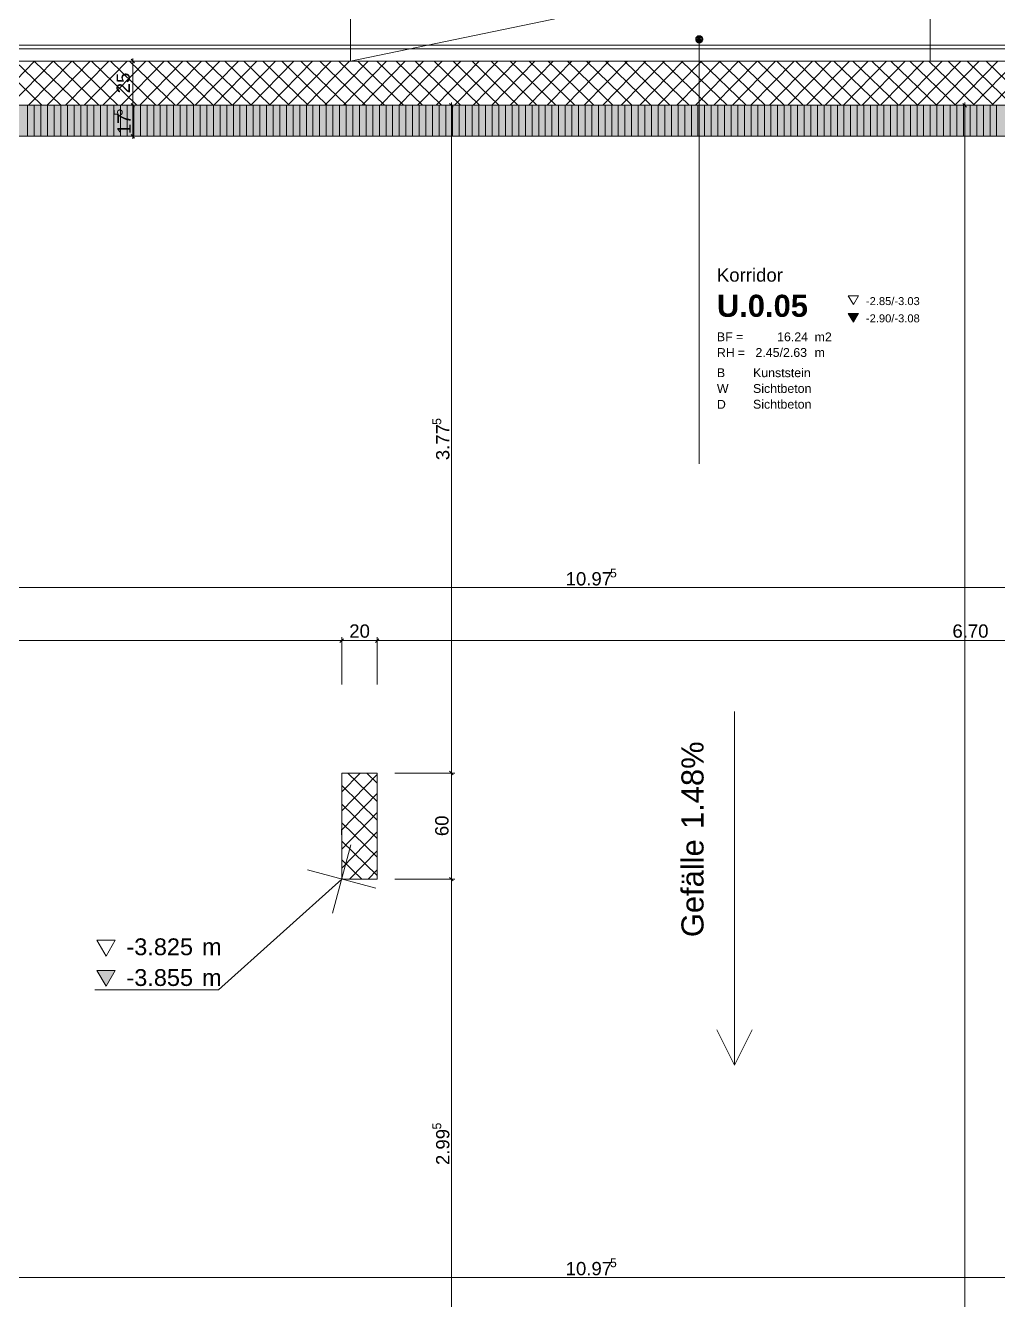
# Model space of a CAD drawing. Extents: x 0 to 1189, y 0 to 841.
# Drawn here: x 446.1 to 556, y 463.4 to 607.6 of the extents above; entities that cross this region are included whole.
import ezdxf
from ezdxf.lldxf.tags import DXFTag

# ---------------------------------------------------------------- set-up
doc = ezdxf.new("R2010")
doc.units = 0
doc.layers.get('0').update_dxf_attribs({"lineweight": 35})
for name, color, linetype, lineweight in [('211.5 Stahlbeton Kontur', 7, 'Continuous', 25), ('211.5 Stahlbeton Schraffur', 7, 'Continuous', 25), ('225.2 Dämmung Innen', 7, 'Continuous', 25), ('Bemassung', 7, 'Continuous', 25), ('Hilfskörper', 7, 'Continuous', 25), ('Höhenkoten', 7, 'Continuous', 25), ('Raumstempel', 7, 'Continuous', 25)]:
    doc.layers.add(name, color=color, linetype=linetype, lineweight=lineweight)
doc.styles.get("Standard").update_dxf_attribs({"font": 'arial.ttf'})
tags = doc.linetypes.add('Wipeout_Contour', pattern=[1, 0, -1]).pattern_tags.tags
tags[6:7] = [DXFTag(74, 4), DXFTag(75, 0), DXFTag(340, '0'), DXFTag(46, 1.0), DXFTag(50, 0.0), DXFTag(44, 0.0), DXFTag(45, 0.0)]
tags[4:5] = [DXFTag(74, 4), DXFTag(75, 0), DXFTag(340, '0'), DXFTag(46, 1.0), DXFTag(50, 0.0), DXFTag(44, 0.0), DXFTag(45, 0.0)]

# ---------------------------------------------------------------- blocks, each defined once
blk = doc.blocks.new('Referenz-A0SO6TOG06', base_point=(4.4, 96.7))
at = {"layer": '211.5 Stahlbeton Kontur', "color": 0, "lineweight": 18}
for p, q in [((400.34, 603.53), (619.84, 603.53)), ((619.84, 598.53), (400.34, 598.53)), ((485.84, 523.03), (481.84, 523.03)), ((481.84, 523.03), (481.84, 511.03)), ((485.84, 511.03), (485.84, 523.03)), ((481.84, 511.03), (485.84, 511.03))]:
    blk.add_line(p, q, dxfattribs=at)
at = {"layer": '211.5 Stahlbeton Schraffur', "color": 0, "lineweight": 13}
for p, q in [((442.27, 598.53), (447.14, 603.53)), ((447.94, 598.53), (442.8, 603.53)), ((444.37, 598.53), (449.24, 603.53)), ((450.09, 598.53), (444.95, 603.53)), ((446.46, 598.53), (451.33, 603.53)), ((452.24, 598.53), (447.1, 603.53)), ((448.55, 598.53), (453.42, 603.53)), ((454.39, 598.53), (449.25, 603.53)), ((450.64, 598.53), (455.52, 603.53)), ((456.55, 598.53), (451.4, 603.53)), ((452.74, 598.53), (457.61, 603.53)), ((458.7, 598.53), (453.55, 603.53)), ((454.83, 598.53), (459.7, 603.53)), ((460.85, 598.53), (455.7, 603.53)), ((456.92, 598.53), (461.79, 603.53)), ((463, 598.53), (457.85, 603.53)), ((459.02, 598.53), (463.89, 603.53)), ((465.15, 598.53), (460, 603.53)), ((461.11, 598.53), (465.98, 603.53)), ((467.3, 598.53), (462.15, 603.53)), ((463.2, 598.53), (468.07, 603.53)), ((469.45, 598.53), (464.31, 603.53)), ((465.29, 598.53), (470.17, 603.53)), ((471.6, 598.53), (466.46, 603.53)), ((467.39, 598.53), (472.26, 603.53)), ((473.75, 598.53), (468.61, 603.53)), ((469.48, 598.53), (474.35, 603.53)), ((475.9, 598.53), (470.76, 603.53)), ((471.57, 598.53), (476.44, 603.53)), ((478.06, 598.53), (472.91, 603.53)), ((473.67, 598.53), (478.54, 603.53)), ((480.21, 598.53), (475.06, 603.53)), ((475.76, 598.53), (480.63, 603.53)), ((482.36, 598.53), (477.21, 603.53)), ((477.85, 598.53), (482.72, 603.53)), ((484.51, 598.53), (479.36, 603.53)), ((479.94, 598.53), (484.82, 603.53)), ((486.66, 598.53), (481.51, 603.53)), ((482.04, 598.53), (486.91, 603.53)), ((488.81, 598.53), (483.66, 603.53)), ((484.13, 598.53), (489, 603.53)), ((490.96, 598.53), (485.82, 603.53)), ((486.22, 598.53), (491.09, 603.53)), ((493.11, 598.53), (487.97, 603.53)), ((488.32, 598.53), (493.19, 603.53)), ((495.26, 598.53), (490.12, 603.53)), ((490.41, 598.53), (495.28, 603.53)), ((497.41, 598.53), (492.27, 603.53)), ((492.5, 598.53), (497.37, 603.53)), ((499.57, 598.53), (494.42, 603.53)), ((494.59, 598.53), (499.47, 603.53)), ((501.72, 598.53), (496.57, 603.53)), ((496.69, 598.53), (501.56, 603.53)), ((503.87, 598.53), (498.72, 603.53)), ((498.78, 598.53), (503.65, 603.53)), ((500.87, 598.53), (505.74, 603.53)), ((506.02, 598.53), (500.87, 603.53)), ((502.97, 598.53), (507.84, 603.53)), ((508.17, 598.53), (503.02, 603.53)), ((505.06, 598.53), (509.93, 603.53)), ((510.32, 598.53), (505.17, 603.53)), ((507.15, 598.53), (512.02, 603.53)), ((512.47, 598.53), (507.33, 603.53)), ((509.24, 598.53), (514.11, 603.53)), ((514.62, 598.53), (509.48, 603.53)), ((511.34, 598.53), (516.21, 603.53)), ((516.77, 598.53), (511.63, 603.53)), ((513.43, 598.53), (518.3, 603.53)), ((518.92, 598.53), (513.78, 603.53)), ((515.52, 598.53), (520.39, 603.53)), ((521.08, 598.53), (515.93, 603.53)), ((517.61, 598.53), (522.49, 603.53)), ((523.23, 598.53), (518.08, 603.53)), ((519.71, 598.53), (524.58, 603.53)), ((525.38, 598.53), (520.23, 603.53)), ((521.8, 598.53), (526.67, 603.53)), ((527.53, 598.53), (522.38, 603.53)), ((523.89, 598.53), (528.76, 603.53)), ((529.68, 598.53), (524.53, 603.53)), ((525.99, 598.53), (530.86, 603.53)), ((531.83, 598.53), (526.68, 603.53)), ((528.08, 598.53), (532.95, 603.53)), ((533.98, 598.53), (528.84, 603.53)), ((530.17, 598.53), (535.04, 603.53)), ((536.13, 598.53), (530.99, 603.53)), ((532.26, 598.53), (537.14, 603.53)), ((538.28, 598.53), (533.14, 603.53)), ((534.36, 598.53), (539.23, 603.53)), ((540.43, 598.53), (535.29, 603.53)), ((536.45, 598.53), (541.32, 603.53)), ((542.59, 598.53), (537.44, 603.53)), ((538.54, 598.53), (543.41, 603.53)), ((544.74, 598.53), (539.59, 603.53)), ((540.64, 598.53), (545.51, 603.53)), ((546.89, 598.53), (541.74, 603.53)), ((542.73, 598.53), (547.6, 603.53)), ((549.04, 598.53), (543.89, 603.53)), ((544.82, 598.53), (549.69, 603.53)), ((551.19, 598.53), (546.04, 603.53)), ((546.91, 598.53), (551.79, 603.53)), ((553.34, 598.53), (548.19, 603.53)), ((549.01, 598.53), (553.88, 603.53)), ((555.49, 598.53), (550.35, 603.53)), ((551.1, 598.53), (555.97, 603.53)), ((557.64, 598.53), (552.5, 603.53)), ((553.19, 598.53), (558.06, 603.53)), ((559.79, 598.53), (554.65, 603.53)), ((555.29, 598.53), (560.16, 603.53)), ((481.84, 520.89), (483.92, 523.03)), ((481.84, 518.74), (485.84, 522.85)), ((485.84, 519.8), (482.52, 523.03)), ((485.84, 521.89), (484.67, 523.03)), ((485.84, 517.71), (481.84, 521.6)), ((481.84, 516.59), (485.84, 520.7)), ((485.84, 515.61), (481.84, 519.5)), ((481.84, 514.43), (485.84, 518.55)), ((485.84, 513.52), (481.84, 517.41)), ((481.84, 512.28), (485.84, 516.39)), ((485.84, 511.43), (481.84, 515.32)), ((482.71, 511.03), (485.84, 514.24)), ((484.09, 511.03), (481.84, 513.23)), ((484.81, 511.03), (485.84, 512.09)), ((481.94, 511.03), (481.84, 511.13))]:
    blk.add_line(p, q, dxfattribs=at)
at = {"layer": '225.2 Dämmung Innen', "color": 0, "linetype": 'Wipeout_Contour', "lineweight": 0, "ltscale": 35.220356}
for p, q in [((619.84, 598.53), (400.34, 598.53)), ((403.84, 595.03), (619.84, 595.03))]:
    blk.add_line(p, q, dxfattribs=at)
at = {"layer": '225.2 Dämmung Innen', "color": 0, "lineweight": 13}
for p, q in [((400.34, 598.53), (619.84, 598.53)), ((446.34, 595.03), (446.34, 598.53)), ((447.09, 595.03), (447.09, 598.53)), ((447.84, 595.03), (447.84, 598.53)), ((448.59, 595.03), (448.59, 598.53)), ((449.34, 595.03), (449.34, 598.53)), ((450.09, 595.03), (450.09, 598.53)), ((450.84, 595.03), (450.84, 598.53)), ((451.59, 595.03), (451.59, 598.53)), ((452.34, 595.03), (452.34, 598.53)), ((453.09, 595.03), (453.09, 598.53)), ((453.84, 595.03), (453.84, 598.53)), ((454.59, 595.03), (454.59, 598.53)), ((455.34, 595.03), (455.34, 598.53)), ((456.09, 595.03), (456.09, 598.53)), ((456.84, 595.03), (456.84, 598.53)), ((457.59, 595.03), (457.59, 598.53)), ((458.34, 595.03), (458.34, 598.53)), ((459.09, 595.03), (459.09, 598.53)), ((459.84, 595.03), (459.84, 598.53)), ((460.59, 595.03), (460.59, 598.53)), ((461.34, 595.03), (461.34, 598.53)), ((462.09, 595.03), (462.09, 598.53)), ((462.84, 595.03), (462.84, 598.53)), ((463.59, 595.03), (463.59, 598.53)), ((464.34, 595.03), (464.34, 598.53)), ((465.09, 595.03), (465.09, 598.53)), ((465.84, 595.03), (465.84, 598.53)), ((466.59, 595.03), (466.59, 598.53)), ((467.34, 595.03), (467.34, 598.53)), ((468.09, 595.03), (468.09, 598.53)), ((468.84, 595.03), (468.84, 598.53)), ((469.59, 595.03), (469.59, 598.53)), ((470.34, 595.03), (470.34, 598.53)), ((471.09, 595.03), (471.09, 598.53)), ((471.84, 595.03), (471.84, 598.53)), ((472.59, 595.03), (472.59, 598.53)), ((473.34, 595.03), (473.34, 598.53)), ((474.09, 595.03), (474.09, 598.53)), ((474.84, 595.03), (474.84, 598.53)), ((475.59, 595.03), (475.59, 598.53)), ((476.34, 595.03), (476.34, 598.53)), ((477.09, 595.03), (477.09, 598.53)), ((477.84, 595.03), (477.84, 598.53)), ((478.59, 595.03), (478.59, 598.53)), ((479.34, 595.03), (479.34, 598.53)), ((480.09, 595.03), (480.09, 598.53)), ((480.84, 595.03), (480.84, 598.53)), ((481.59, 595.03), (481.59, 598.53)), ((482.34, 595.03), (482.34, 598.53)), ((483.09, 595.03), (483.09, 598.53)), ((483.84, 595.03), (483.84, 598.53)), ((484.59, 595.03), (484.59, 598.53)), ((485.34, 595.03), (485.34, 598.53)), ((486.09, 595.03), (486.09, 598.53)), ((486.84, 595.03), (486.84, 598.53)), ((487.59, 595.03), (487.59, 598.53)), ((488.34, 595.03), (488.34, 598.53)), ((489.09, 595.03), (489.09, 598.53)), ((489.84, 595.03), (489.84, 598.53)), ((490.59, 595.03), (490.59, 598.53)), ((491.34, 595.03), (491.34, 598.53)), ((492.09, 595.03), (492.09, 598.53)), ((492.84, 595.03), (492.84, 598.53)), ((493.59, 595.03), (493.59, 598.53)), ((494.34, 595.03), (494.34, 598.53)), ((495.09, 595.03), (495.09, 598.53)), ((495.84, 595.03), (495.84, 598.53)), ((496.59, 595.03), (496.59, 598.53)), ((497.34, 595.03), (497.34, 598.53)), ((498.09, 595.03), (498.09, 598.53)), ((498.84, 595.03), (498.84, 598.53)), ((499.59, 595.03), (499.59, 598.53)), ((500.34, 595.03), (500.34, 598.53)), ((501.09, 595.03), (501.09, 598.53)), ((501.84, 595.03), (501.84, 598.53)), ((502.59, 595.03), (502.59, 598.53)), ((503.34, 595.03), (503.34, 598.53)), ((504.09, 595.03), (504.09, 598.53)), ((504.84, 595.03), (504.84, 598.53)), ((505.59, 595.03), (505.59, 598.53)), ((506.34, 595.03), (506.34, 598.53)), ((507.09, 595.03), (507.09, 598.53)), ((507.84, 595.03), (507.84, 598.53)), ((508.59, 595.03), (508.59, 598.53)), ((509.34, 595.03), (509.34, 598.53)), ((510.09, 595.03), (510.09, 598.53)), ((510.84, 595.03), (510.84, 598.53)), ((511.59, 595.03), (511.59, 598.53)), ((512.34, 595.03), (512.34, 598.53)), ((513.09, 595.03), (513.09, 598.53)), ((513.84, 595.03), (513.84, 598.53)), ((514.59, 595.03), (514.59, 598.53)), ((515.34, 595.03), (515.34, 598.53)), ((516.09, 595.03), (516.09, 598.53)), ((516.84, 595.03), (516.84, 598.53)), ((517.59, 595.03), (517.59, 598.53)), ((518.34, 595.03), (518.34, 598.53)), ((519.09, 595.03), (519.09, 598.53)), ((519.84, 595.03), (519.84, 598.53)), ((520.59, 595.03), (520.59, 598.53)), ((521.34, 595.03), (521.34, 598.53)), ((522.09, 595.03), (522.09, 598.53)), ((522.84, 595.03), (522.84, 598.53)), ((523.59, 595.03), (523.59, 598.53)), ((524.34, 595.03), (524.34, 598.53)), ((525.09, 595.03), (525.09, 598.53)), ((525.84, 595.03), (525.84, 598.53)), ((526.59, 595.03), (526.59, 598.53)), ((527.34, 595.03), (527.34, 598.53)), ((528.09, 595.03), (528.09, 598.53)), ((528.84, 595.03), (528.84, 598.53)), ((529.59, 595.03), (529.59, 598.53)), ((530.34, 595.03), (530.34, 598.53)), ((531.09, 595.03), (531.09, 598.53)), ((531.84, 595.03), (531.84, 598.53)), ((532.59, 595.03), (532.59, 598.53)), ((533.34, 595.03), (533.34, 598.53)), ((534.09, 595.03), (534.09, 598.53)), ((534.84, 595.03), (534.84, 598.53)), ((535.59, 595.03), (535.59, 598.53)), ((536.34, 595.03), (536.34, 598.53)), ((537.09, 595.03), (537.09, 598.53)), ((537.84, 595.03), (537.84, 598.53)), ((538.59, 595.03), (538.59, 598.53)), ((539.34, 595.03), (539.34, 598.53)), ((540.09, 595.03), (540.09, 598.53)), ((540.84, 595.03), (540.84, 598.53)), ((541.59, 595.03), (541.59, 598.53)), ((542.34, 595.03), (542.34, 598.53)), ((543.09, 595.03), (543.09, 598.53)), ((543.84, 595.03), (543.84, 598.53)), ((544.59, 595.03), (544.59, 598.53)), ((545.34, 595.03), (545.34, 598.53)), ((546.09, 595.03), (546.09, 598.53)), ((546.84, 595.03), (546.84, 598.53)), ((547.59, 595.03), (547.59, 598.53)), ((548.34, 595.03), (548.34, 598.53)), ((549.09, 595.03), (549.09, 598.53)), ((549.84, 595.03), (549.84, 598.53)), ((550.59, 595.03), (550.59, 598.53)), ((551.34, 595.03), (551.34, 598.53)), ((552.09, 595.03), (552.09, 598.53)), ((552.84, 595.03), (552.84, 598.53)), ((553.59, 595.03), (553.59, 598.53)), ((554.34, 595.03), (554.34, 598.53)), ((555.09, 595.03), (555.09, 598.53)), ((555.84, 595.03), (555.84, 598.53)), ((619.84, 595.03), (400.34, 595.03))]:
    blk.add_line(p, q, dxfattribs=at)
at = {"layer": '225.2 Dämmung Innen', "color": 7, "linetype": 'Wipeout_Contour', "lineweight": 0, "ltscale": 35.220356, "true_color": 0xffffff}
for points in [[(400.34, 595.03), (619.84, 595.03), (400.34, 598.53)], [(619.84, 595.03), (400.34, 598.53), (619.84, 598.53)]]:
    blk.add_solid(points, dxfattribs=at)
at = {"layer": 'Bemassung', "color": 0, "lineweight": 13}
for p, q in [((458.6, 603.53), (448.34, 603.53)), ((458.43, 603.33), (458.03, 603.73)), ((458.23, 603.53), (458.23, 603.83)), ((458.23, 598.53), (458.23, 603.53)), ((458.6, 598.53), (448.34, 598.53)), ((458.6, 598.53), (448.34, 598.53)), ((458.43, 598.33), (458.03, 598.73)), ((458.03, 598.73), (458.43, 598.33)), ((458.23, 598.53), (458.23, 598.83)), ((458.23, 595.03), (458.23, 598.53)), ((458.23, 598.23), (458.23, 598.53)), ((494.6, 598.53), (487.23, 598.53)), ((494.43, 598.33), (494.03, 598.73)), ((494.23, 598.53), (494.23, 598.83)), ((494.23, 523.03), (494.23, 598.53)), ((559.42, 598.53), (551.85, 598.53)), ((552.43, 598.33), (552.03, 598.73)), ((552.23, 598.53), (552.23, 598.83)), ((552.23, 297), (552.23, 598.53)), ((458.6, 595.03), (451.84, 595.03)), ((458.03, 595.23), (458.43, 594.83)), ((458.23, 594.73), (458.23, 595.03)), ((400.34, 544), (619.84, 544)), ((400.34, 538), (481.84, 538)), ((481.84, 538), (481.54, 538)), ((481.64, 537.8), (482.04, 538.2)), ((482.04, 538.2), (481.64, 537.8)), ((481.84, 533.03), (481.84, 538.38)), ((481.84, 538.38), (481.84, 533.03)), ((481.84, 538), (482.14, 538)), ((485.84, 538), (481.84, 538)), ((485.84, 538), (485.54, 538)), ((486.04, 538.2), (485.64, 537.8)), ((485.64, 537.8), (486.04, 538.2)), ((485.84, 538.38), (485.84, 533.03)), ((485.84, 538.38), (485.84, 533.03)), ((619.84, 538), (485.84, 538)), ((486.14, 538), (485.84, 538)), ((494.6, 523.03), (487.84, 523.03)), ((487.84, 523.03), (494.6, 523.03)), ((494.03, 523.23), (494.43, 522.83)), ((494.43, 522.83), (494.03, 523.23)), ((494.23, 523.33), (494.23, 523.03)), ((494.23, 522.73), (494.23, 523.03)), ((494.23, 523.03), (494.23, 511.03)), ((487.84, 511.03), (494.6, 511.03)), ((487.84, 511.03), (494.6, 511.03)), ((494.43, 510.83), (494.03, 511.23)), ((494.03, 511.23), (494.43, 510.83)), ((494.23, 511.33), (494.23, 511.03)), ((494.23, 511.03), (494.23, 451.13)), ((494.23, 511.03), (494.23, 510.73)), ((400.34, 466), (619.84, 466))]:
    blk.add_line(p, q, dxfattribs=at)
at = {"layer": 'Hilfskörper', "color": 0, "lineweight": 13}
for p, q in [((482.84, 603.53), (482.84, 630.73)), ((548.34, 630.73), (548.34, 603.53)), ((548.34, 617.13), (482.84, 603.53)), ((624.84, 605.33), (395.34, 605.33)), ((395.34, 604.93), (624.84, 604.93)), ((548.34, 603.53), (482.84, 603.53)), ((481.81, 516.67), (481.81, 516.03))]:
    blk.add_line(p, q, dxfattribs=at)
at = {"layer": 'Höhenkoten', "color": 0, "lineweight": 13}
for p, q in [((526.23, 530), (526.23, 490)), ((482.87, 514.9), (480.8, 507.17)), ((477.97, 512.07), (485.7, 510)), ((481.84, 511.03), (467.93, 498.52)), ((454.17, 504.11), (455.21, 502.31)), ((456.25, 504.11), (454.17, 504.11)), ((455.21, 502.31), (456.25, 504.11)), ((454.17, 500.71), (455.21, 498.91)), ((456.25, 500.71), (454.17, 500.71)), ((455.21, 498.91), (456.25, 500.71)), ((467.93, 498.52), (453.93, 498.52)), ((526.23, 490), (524.23, 494)), ((528.23, 494), (526.23, 490))]:
    blk.add_line(p, q, dxfattribs=at)
for points in [[(455.21, 498.91), (455.21, 500.71), (454.17, 500.71)], [(455.21, 498.91), (456.25, 500.71), (455.21, 500.71)]]:
    blk.add_solid(points, dxfattribs=at)
at = {"layer": 'Raumstempel', "color": 0, "lineweight": 13}
for p, q in [((521.84, 606.1), (521.83, 606.05)), ((521.83, 606.05), (521.83, 606)), ((521.83, 606), (521.83, 605.95)), ((521.83, 605.95), (521.84, 605.9)), ((521.86, 606.15), (521.84, 606.1)), ((521.84, 605.9), (521.86, 605.85)), ((521.88, 606.2), (521.86, 606.15)), ((521.86, 605.85), (521.88, 605.8)), ((521.91, 606.24), (521.88, 606.2)), ((521.88, 605.8), (521.91, 605.76)), ((521.95, 606.28), (521.91, 606.24)), ((521.91, 605.76), (521.95, 605.72)), ((521.99, 606.32), (521.95, 606.28)), ((521.95, 605.72), (521.99, 605.68)), ((522.03, 606.35), (521.99, 606.32)), ((521.99, 605.68), (522.03, 605.65)), ((522.08, 606.37), (522.03, 606.35)), ((522.03, 605.65), (522.08, 605.63)), ((522.13, 606.39), (522.08, 606.37)), ((522.08, 605.63), (522.13, 605.61)), ((522.18, 606.4), (522.13, 606.39)), ((522.13, 605.61), (522.18, 605.6)), ((522.23, 606.4), (522.18, 606.4)), ((522.18, 605.6), (522.23, 605.6)), ((522.28, 606.4), (522.23, 606.4)), ((522.23, 558), (522.23, 606)), ((522.23, 605.6), (522.28, 605.6)), ((522.33, 606.39), (522.28, 606.4)), ((522.28, 605.6), (522.33, 605.61)), ((522.38, 606.37), (522.33, 606.39)), ((522.33, 605.61), (522.38, 605.63)), ((522.43, 606.35), (522.38, 606.37)), ((522.38, 605.63), (522.43, 605.65)), ((522.47, 606.32), (522.43, 606.35)), ((522.43, 605.65), (522.47, 605.68)), ((522.51, 606.28), (522.47, 606.32)), ((522.47, 605.68), (522.51, 605.72)), ((522.55, 606.24), (522.51, 606.28)), ((522.51, 605.72), (522.55, 605.76)), ((522.58, 606.2), (522.55, 606.24)), ((522.55, 605.76), (522.58, 605.8)), ((522.6, 606.15), (522.58, 606.2)), ((522.58, 605.8), (522.6, 605.85)), ((522.62, 606.1), (522.6, 606.15)), ((522.6, 605.85), (522.62, 605.9)), ((522.63, 606.05), (522.62, 606.1)), ((522.62, 605.9), (522.63, 605.95)), ((522.63, 606), (522.63, 606.05)), ((522.63, 605.95), (522.63, 606)), ((539.07, 577), (539.65, 575.99)), ((540.23, 577), (539.07, 577)), ((539.65, 575.99), (540.23, 577)), ((539.07, 575), (539.65, 573.99)), ((540.23, 575), (539.07, 575)), ((539.65, 573.99), (540.23, 575))]:
    blk.add_line(p, q, dxfattribs=at)
for points in [[(521.85, 606.06), (521.83, 606.06), (521.85, 606.12)], [(521.83, 606), (521.83, 606), (521.83, 606.06)], [(521.84, 605.94), (521.83, 605.94), (521.83, 606.06)], [(521.85, 605.88), (521.85, 606.06), (521.83, 606.06)], [(521.83, 605.94), (521.83, 606), (521.83, 606)], [(521.85, 605.88), (521.84, 605.94), (521.83, 605.94)], [(521.87, 606.12), (521.85, 606.12), (521.87, 606.18)], [(521.87, 605.88), (521.85, 605.88), (521.85, 606.12)], [(521.87, 605.82), (521.87, 606.12), (521.85, 606.12)], [(521.87, 605.82), (521.87, 605.88), (521.85, 605.88)], [(521.91, 606.18), (521.87, 606.18), (521.91, 606.24)], [(521.9, 605.82), (521.87, 605.82), (521.87, 606.18)], [(521.91, 605.77), (521.91, 606.18), (521.87, 606.18)], [(521.91, 605.77), (521.9, 605.82), (521.87, 605.82)], [(521.95, 606.24), (521.91, 606.24), (521.95, 606.28)], [(521.94, 605.77), (521.91, 605.77), (521.91, 606.24)], [(521.95, 605.72), (521.95, 606.24), (521.91, 606.24)], [(521.95, 605.72), (521.94, 605.77), (521.91, 605.77)], [(521.99, 606.28), (521.95, 606.28), (521.99, 606.32)], [(521.99, 605.72), (521.95, 605.72), (521.95, 606.28)], [(521.99, 605.68), (521.99, 606.28), (521.95, 606.28)], [(521.99, 605.68), (521.99, 605.72), (521.95, 605.72)], [(522.05, 606.32), (521.99, 606.32), (522.05, 606.36)], [(522.05, 605.68), (521.99, 605.68), (521.99, 606.32)], [(522.05, 605.64), (522.05, 606.32), (521.99, 606.32)], [(522.05, 605.64), (522.05, 605.68), (521.99, 605.68)], [(522.11, 606.36), (522.05, 606.36), (522.11, 606.38)], [(522.1, 605.64), (522.05, 605.64), (522.05, 606.36)], [(522.11, 605.62), (522.11, 606.36), (522.05, 606.36)], [(522.11, 605.62), (522.1, 605.64), (522.05, 605.64)], [(522.17, 606.38), (522.11, 606.38), (522.17, 606.4)], [(522.17, 605.62), (522.11, 605.62), (522.11, 606.38)], [(522.17, 605.61), (522.17, 606.38), (522.11, 606.38)], [(522.17, 605.61), (522.17, 605.62), (522.11, 605.62)], [(522.23, 605.61), (522.17, 605.61), (522.17, 606.4)], [(522.23, 605.6), (522.23, 606.4), (522.17, 606.4)], [(522.23, 606.4), (522.17, 606.4), (522.23, 606.4)], [(522.23, 605.6), (522.23, 605.61), (522.17, 605.61)], [(522.29, 605.61), (522.23, 605.61), (522.23, 606.4)], [(522.29, 605.61), (522.29, 606.4), (522.23, 606.4)], [(522.29, 606.4), (522.23, 606.4), (522.23, 606.4)], [(522.23, 605.6), (522.29, 605.61), (522.23, 605.61)], [(522.35, 605.62), (522.29, 605.62), (522.29, 606.4)], [(522.35, 606.38), (522.29, 606.38), (522.29, 606.4)], [(522.35, 605.62), (522.35, 606.38), (522.29, 606.38)], [(522.29, 605.61), (522.35, 605.62), (522.29, 605.62)], [(522.41, 605.64), (522.35, 605.64), (522.35, 606.38)], [(522.41, 606.36), (522.36, 606.36), (522.35, 606.38)], [(522.35, 605.62), (522.41, 605.64), (522.35, 605.64)], [(522.41, 605.64), (522.41, 606.36), (522.36, 606.36)], [(522.46, 605.68), (522.41, 605.68), (522.41, 606.36)], [(522.46, 606.32), (522.41, 606.32), (522.41, 606.36)], [(522.46, 605.68), (522.46, 606.32), (522.41, 606.32)], [(522.41, 605.64), (522.46, 605.68), (522.41, 605.68)], [(522.51, 605.72), (522.46, 605.72), (522.46, 606.32)], [(522.51, 606.28), (522.47, 606.28), (522.46, 606.32)], [(522.46, 605.68), (522.51, 605.72), (522.46, 605.72)], [(522.51, 605.72), (522.51, 606.28), (522.47, 606.28)], [(522.55, 605.77), (522.51, 605.77), (522.51, 606.28)], [(522.55, 606.24), (522.52, 606.24), (522.51, 606.28)], [(522.51, 605.72), (522.55, 605.77), (522.51, 605.77)], [(522.55, 605.77), (522.55, 606.24), (522.52, 606.24)], [(522.59, 605.82), (522.55, 605.82), (522.55, 606.24)], [(522.59, 606.18), (522.56, 606.18), (522.55, 606.24)], [(522.55, 605.77), (522.59, 605.82), (522.55, 605.82)], [(522.59, 605.82), (522.59, 606.18), (522.56, 606.18)], [(522.61, 605.88), (522.59, 605.88), (522.59, 606.18)], [(522.61, 606.12), (522.59, 606.12), (522.59, 606.18)], [(522.61, 605.88), (522.61, 606.12), (522.59, 606.12)], [(522.59, 605.82), (522.61, 605.88), (522.59, 605.88)], [(522.62, 605.94), (522.61, 605.94), (522.61, 606.12)], [(522.62, 606.06), (522.61, 606.06), (522.61, 606.12)], [(522.62, 605.94), (522.62, 606.06), (522.61, 606.06)], [(522.61, 605.88), (522.62, 605.94), (522.61, 605.94)], [(522.63, 606), (522.62, 606), (522.62, 606.06)], [(522.62, 605.94), (522.63, 606), (522.62, 606)], [(539.65, 573.99), (539.65, 575), (539.07, 575)], [(539.65, 573.99), (540.23, 575), (539.65, 575)]]:
    blk.add_solid(points, dxfattribs=at)
at = {"layer": 'Bemassung', "color": 0, "linetype": 'Continuous', "lineweight": 13, "ltscale": 0.13, "attachment_point": 1, "rotation": 90}
for s, insert, char_height in [('{\\fArial;25}', (456.4, 599.89), 1.5), ('{\\fArial;5}', (456.09, 597.36), 0.99), ('{\\fArial;17}', (456.49, 595.26), 1.5), ('{\\fArial;5}', (492.09, 562.39), 0.99), ('{\\fArial;3.77}', (492.5, 558.4), 1.5), ('{\\fArial;60}', (492.4, 515.89), 1.5), ('{\\fArial;5}', (492.09, 482.72), 0.99), ('{\\fArial;2.99}', (492.5, 478.7), 1.5)]:
    blk.add_mtext(s, dxfattribs=dict(at, insert=insert, char_height=char_height))
at = {"layer": 'Bemassung', "color": 0, "linetype": 'Continuous', "lineweight": 13, "ltscale": 0.13, "attachment_point": 1}
for s, insert, char_height in [('{\\fArial;10.97}', (507.14, 545.74), 1.5), ('{\\fArial;5}', (512.15, 546.14), 0.99), ('{\\fArial;20}', (482.69, 539.83), 1.5), ('{\\fArial;6.70}', (550.84, 539.83), 1.5), ('{\\fArial;10.97}', (507.14, 467.74), 1.5), ('{\\fArial;5}', (512.15, 468.14), 0.99)]:
    blk.add_mtext(s, dxfattribs=dict(at, insert=insert, char_height=char_height))
at = {"layer": 'Höhenkoten', "color": 0, "lineweight": 13, "char_height": 2.5, "attachment_point": 1, "rotation": 90}
for s, insert in [('{\\fArial;1.48%}', (520.22, 516.7)), ('{\\fArial;Gefälle}', (520.22, 504.47))]:
    blk.add_mtext(s, dxfattribs=dict(at, insert=insert))
at = {"layer": 'Höhenkoten', "color": 0, "lineweight": 13, "char_height": 1.9, "attachment_point": 1}
for s, insert in [('{\\fArial;-3.825}', (457.51, 504.33)), ('{\\fArial;m}', (466.05, 504.33)), ('{\\fArial;-3.855}', (457.51, 500.85)), ('{\\fArial;m}', (466.05, 500.84))]:
    blk.add_mtext(s, dxfattribs=dict(at, insert=insert))
at = {"layer": 'Raumstempel', "color": 0, "lineweight": 13, "attachment_point": 1}
for s, insert, char_height in [('{\\fArial;Korridor}', (524.23, 580.09), 1.5), ('{\\fArial|b1|i0;U.0.05}', (524.23, 577.11), 2.5), ('{\\fArial;-2.85/-3.03}', (541.07, 576.84), 0.9), ('{\\fArial;-2.90/-3.08}', (541.07, 574.89), 0.9), ('{\\fArial;BF}', (524.23, 572.85), 1), ('{\\fArial;=}', (526.38, 572.85), 1), ('{\\fArial;16.24}', (531.03, 572.85), 1), ('{\\fArial;m2}', (535.27, 572.84), 1), ('{\\fArial;RH}', (524.23, 571.07), 1), ('{\\fArial;2.45/2.63}', (528.59, 571.08), 1), ('{\\fArial;=}', (526.6, 571.07), 1), ('{\\fArial;m}', (535.27, 571.08), 1), ('{\\fArial;B}', (524.23, 568.79), 1), ('{\\fArial;Kunststein}', (528.31, 568.79), 1), ('{\\fArial;W}', (524.23, 567.01), 1), ('{\\fArial;Sichtbeton}', (528.31, 567.01), 1), ('{\\fArial;D}', (524.23, 565.22), 1), ('{\\fArial;Sichtbeton}', (528.31, 565.23), 1)]:
    blk.add_mtext(s, dxfattribs=dict(at, insert=insert, char_height=char_height))

msp = doc.modelspace()

# ---------------------------------------------------------------- block references
at = {"color": 8, "lineweight": 25, "ltscale": 0.25, "true_color": 0x808080}
msp.add_blockref('Referenz-A0SO6TOG06', (4.4, 96.7), dxfattribs=at)

doc.saveas('drawing.dxf')
